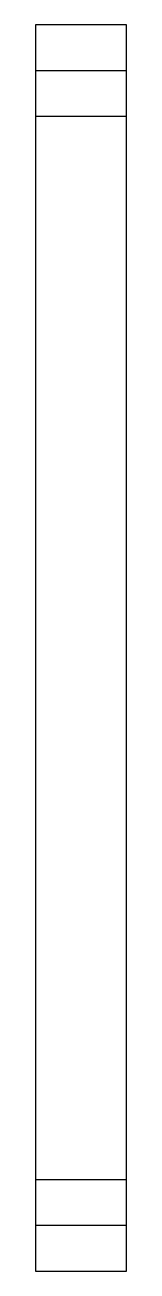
# Model space of a CAD drawing. Header units: millimetres. Extents: x 0 to 12, y 0 to 164.
import ezdxf

# ---------------------------------------------------------------- set-up
doc = ezdxf.new("R2010")
doc.units = ezdxf.units.MM

msp = doc.modelspace()

# ---------------------------------------------------------------- linework, layer by layer
at = {"layer": 'COVERLAY_END_A_OPEN'}
for p, q in [((12, 6), (0, 6)), ((0, 6), (0, 0)), ((12, 0), (12, 6)), ((0, 0), (12, 0))]:
    msp.add_line(p, q, dxfattribs=at)
at = {"layer": 'COVERLAY_END_B_OPEN'}
for p, q in [((12, 164), (0, 164)), ((0, 164), (0, 158)), ((12, 158), (12, 164)), ((0, 158), (12, 158))]:
    msp.add_line(p, q, dxfattribs=at)
at = {"layer": 'FLEX_OUTLINE'}
for p, q in [((12, 164), (0, 164)), ((0, 164), (0, 0)), ((12, 0), (12, 164)), ((0, 0), (12, 0))]:
    msp.add_line(p, q, dxfattribs=at)
at = {"layer": 'STIFFENER_A'}
for p, q in [((12, 12), (0, 12)), ((0, 12), (0, 0)), ((12, 0), (12, 12)), ((0, 0), (12, 0))]:
    msp.add_line(p, q, dxfattribs=at)
at = {"layer": 'STIFFENER_B'}
for p, q in [((12, 164), (0, 164)), ((0, 164), (0, 152)), ((12, 152), (12, 164)), ((0, 152), (12, 152))]:
    msp.add_line(p, q, dxfattribs=at)

doc.saveas('drawing.dxf')
